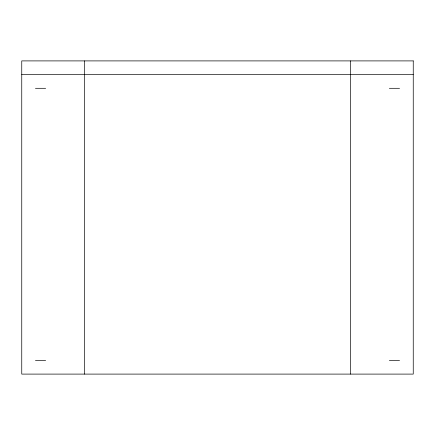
<?xml version="1.0" encoding="UTF-8"?>
<svg xmlns="http://www.w3.org/2000/svg" width="435" height="435" viewBox="0 0 435 435"><rect width="100%" height="100%" fill="white"/><g stroke="black" fill="none" stroke-linecap="round" stroke-linejoin="round"><path stroke-width="0.65" d="M21.75 74.602L413.25 74.602M35.453 88.305L45.642 88.305M389.358 88.305L399.547 88.305M35.453 360.397L45.642 360.397M389.358 360.397L399.547 360.397M350.61 60.9L350.61 374.1M84.39 60.9L84.39 374.1M413.25 60.9L21.75 60.9L21.75 374.1L413.25 374.1L413.25 60.9"/></g></svg>
